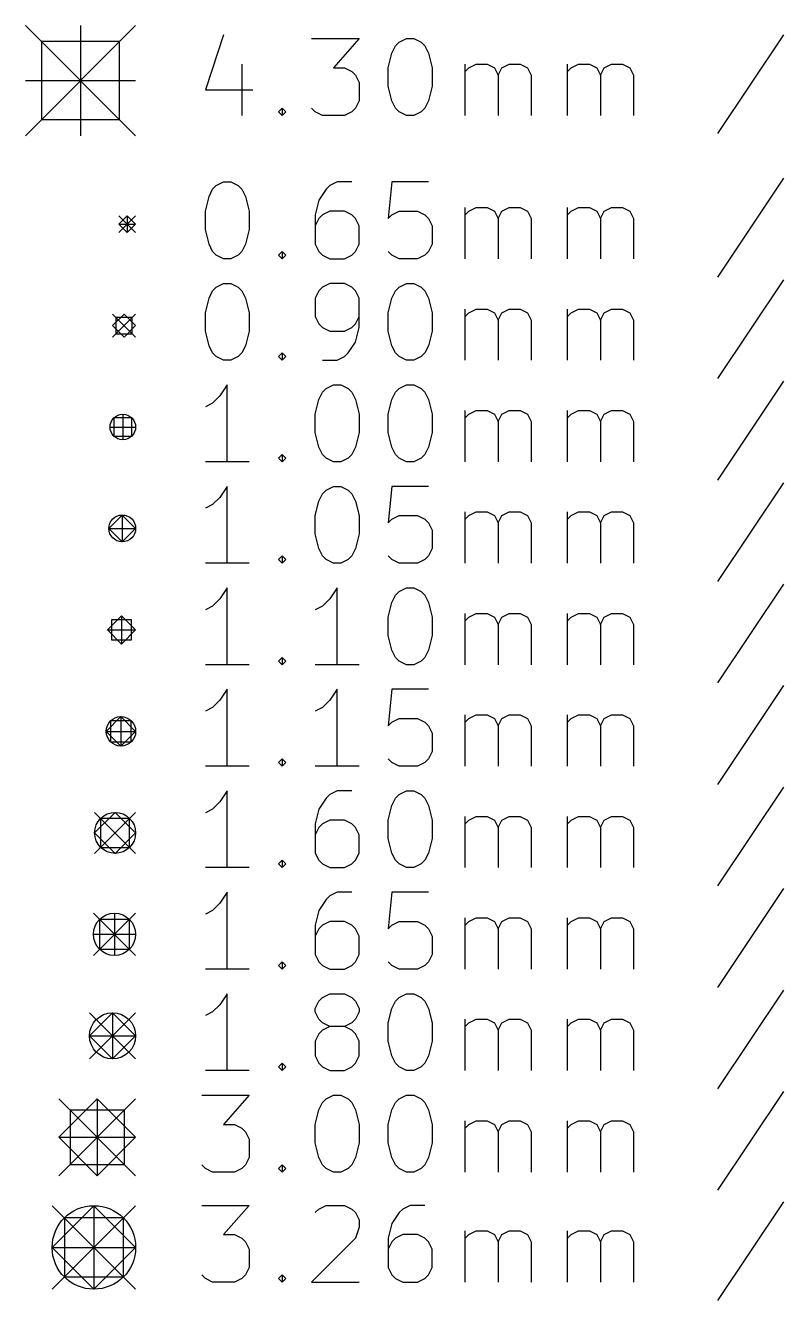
# Model space of a CAD drawing. Extents: x 56 to 177, y -369 to -58.
# Drawn here: x 55.62 to 85.22, y -368.68 to -318.92 of the extents above; entities that cross this region are included whole.
import ezdxf

# ---------------------------------------------------------------- set-up
doc = ezdxf.new("R2010")
doc.units = 0
doc.header["$MEASUREMENT"] = 0
doc.layers.add('BLACK', color=7, linetype='CONTINUOUS')

msp = doc.modelspace()

# ---------------------------------------------------------------- linework, layer by layer
at = {"layer": 'BLACK', "linetype": 'CONTINUOUS'}
for p, q in [((55.625, -318.915), (59.925, -323.215)), ((59.925, -318.915), (55.625, -323.215)), ((57.775, -318.915), (57.775, -323.215)), ((63.3607, -319.279), (62.6464, -321.422)), ((66.7893, -319.422), (68.6464, -319.422)), ((68.6464, -319.422), (67.6464, -320.565)), ((70.2179, -319.565), (70.5036, -319.422)), ((70.5036, -319.422), (70.7893, -319.422)), ((70.7893, -319.422), (71.075, -319.565)), ((85.2179, -319.279), (82.6464, -323.136)), ((59.2953, -319.545), (56.2547, -319.545)), ((56.2547, -319.545), (56.2547, -322.585)), ((59.2953, -322.585), (59.2953, -319.545)), ((69.9321, -319.994), (70.075, -319.708)), ((70.075, -319.708), (70.2179, -319.565)), ((71.075, -319.565), (71.2179, -319.708)), ((71.2179, -319.708), (71.3607, -319.994)), ((64.075, -320.422), (64.075, -322.422)), ((69.7893, -320.565), (69.9321, -319.994)), ((71.3607, -319.994), (71.5036, -320.565)), ((72.7893, -322.422), (72.7893, -320.422)), ((72.9321, -320.565), (73.2179, -320.422)), ((73.2179, -320.422), (73.6464, -320.422)), ((73.6464, -320.422), (73.9321, -320.565)), ((74.2179, -320.565), (74.5036, -320.422)), ((74.5036, -320.422), (74.9321, -320.422)), ((74.9321, -320.422), (75.2179, -320.565)), ((76.7893, -322.422), (76.7893, -320.422)), ((76.9321, -320.565), (77.2179, -320.422)), ((77.2179, -320.422), (77.6464, -320.422)), ((77.6464, -320.422), (77.9321, -320.565)), ((78.2179, -320.565), (78.5036, -320.422)), ((78.5036, -320.422), (78.9321, -320.422)), ((78.9321, -320.422), (79.2179, -320.565)), ((67.6464, -320.565), (68.075, -320.565)), ((68.075, -320.565), (68.3607, -320.708)), ((68.3607, -320.708), (68.5036, -320.851)), ((68.5036, -320.851), (68.6464, -321.136)), ((69.7893, -321.279), (69.7893, -320.565)), ((71.5036, -320.565), (71.5036, -321.279)), ((72.7893, -320.708), (72.9321, -320.565)), ((73.9321, -320.565), (74.075, -320.851)), ((74.075, -320.851), (74.2179, -320.565)), ((74.075, -320.851), (74.075, -322.422)), ((75.2179, -320.565), (75.3607, -320.851)), ((75.3607, -320.851), (75.3607, -322.422)), ((76.7893, -320.708), (76.9321, -320.565)), ((77.9321, -320.565), (78.075, -320.851)), ((78.075, -320.851), (78.2179, -320.565)), ((78.075, -320.851), (78.075, -322.422)), ((79.2179, -320.565), (79.3607, -320.851)), ((79.3607, -320.851), (79.3607, -322.422)), ((55.625, -321.065), (59.925, -321.065)), ((62.6464, -321.422), (64.5036, -321.422)), ((68.6464, -321.136), (68.6464, -321.851)), ((69.9321, -321.851), (69.7893, -321.279)), ((71.5036, -321.279), (71.3607, -321.851)), ((68.6464, -321.851), (68.5036, -322.136)), ((70.075, -322.136), (69.9321, -321.851)), ((71.3607, -321.851), (71.2179, -322.136)), ((65.5036, -322.279), (65.6464, -322.136)), ((65.6464, -322.422), (65.5036, -322.279)), ((65.6464, -322.136), (65.7893, -322.279)), ((65.6464, -322.136), (65.6464, -322.422)), ((65.7893, -322.279), (65.6464, -322.422)), ((66.9321, -322.279), (66.7893, -322.136)), ((67.2179, -322.422), (66.9321, -322.279)), ((68.075, -322.422), (67.2179, -322.422)), ((68.3607, -322.279), (68.075, -322.422)), ((68.5036, -322.136), (68.3607, -322.279)), ((70.2179, -322.279), (70.075, -322.136)), ((70.5036, -322.422), (70.2179, -322.279)), ((70.7893, -322.422), (70.5036, -322.422)), ((71.075, -322.279), (70.7893, -322.422)), ((71.2179, -322.136), (71.075, -322.279)), ((56.2547, -322.585), (59.2953, -322.585)), ((85.2179, -324.879), (82.6464, -328.736)), ((62.7893, -325.594), (62.9321, -325.308)), ((62.9321, -325.308), (63.075, -325.165)), ((63.075, -325.165), (63.3607, -325.022)), ((63.3607, -325.022), (63.6464, -325.022)), ((63.6464, -325.022), (63.9321, -325.165)), ((63.9321, -325.165), (64.075, -325.308)), ((64.075, -325.308), (64.2179, -325.594)), ((67.3607, -325.308), (67.075, -325.736)), ((67.5036, -325.165), (67.3607, -325.308)), ((67.7893, -325.022), (67.5036, -325.165)), ((68.3607, -325.022), (67.7893, -325.022)), ((69.9321, -325.022), (69.7893, -326.451)), ((71.3607, -325.022), (69.9321, -325.022)), ((62.6464, -326.165), (62.7893, -325.594)), ((64.2179, -325.594), (64.3607, -326.165)), ((67.075, -325.736), (66.9321, -326.308)), ((59.275, -326.34), (59.925, -326.99)), ((59.925, -326.34), (59.275, -326.99)), ((59.6, -326.34), (59.275, -326.665)), ((59.6, -326.34), (59.6, -326.99)), ((59.925, -326.665), (59.6, -326.34)), ((62.6464, -326.879), (62.6464, -326.165)), ((64.3607, -326.165), (64.3607, -326.879)), ((66.9321, -326.308), (66.9321, -327.451)), ((67.2179, -326.308), (67.075, -326.451)), ((67.5036, -326.165), (67.2179, -326.308)), ((68.075, -326.165), (67.5036, -326.165)), ((68.3607, -326.308), (68.075, -326.165)), ((68.5036, -326.451), (68.3607, -326.308)), ((69.7893, -326.451), (69.9321, -326.308)), ((69.9321, -326.308), (70.2179, -326.165)), ((70.2179, -326.165), (70.9321, -326.165)), ((70.9321, -326.165), (71.2179, -326.308)), ((71.2179, -326.308), (71.3607, -326.451)), ((72.7893, -328.022), (72.7893, -326.022)), ((72.7893, -326.308), (72.9321, -326.165)), ((72.9321, -326.165), (73.2179, -326.022)), ((73.2179, -326.022), (73.6464, -326.022)), ((73.6464, -326.022), (73.9321, -326.165)), ((73.9321, -326.165), (74.075, -326.451)), ((74.075, -326.451), (74.2179, -326.165)), ((74.2179, -326.165), (74.5036, -326.022)), ((74.5036, -326.022), (74.9321, -326.022)), ((74.9321, -326.022), (75.2179, -326.165)), ((75.2179, -326.165), (75.3607, -326.451)), ((76.7893, -328.022), (76.7893, -326.022)), ((76.7893, -326.308), (76.9321, -326.165)), ((76.9321, -326.165), (77.2179, -326.022)), ((77.2179, -326.022), (77.6464, -326.022)), ((77.6464, -326.022), (77.9321, -326.165)), ((77.9321, -326.165), (78.075, -326.451)), ((78.075, -326.451), (78.2179, -326.165)), ((78.2179, -326.165), (78.5036, -326.022)), ((78.5036, -326.022), (78.9321, -326.022)), ((78.9321, -326.022), (79.2179, -326.165)), ((79.2179, -326.165), (79.3607, -326.451)), ((59.275, -326.665), (59.925, -326.665)), ((59.275, -326.665), (59.6, -326.99)), ((59.6, -326.99), (59.925, -326.665)), ((62.7893, -327.451), (62.6464, -326.879)), ((64.3607, -326.879), (64.2179, -327.451)), ((67.075, -326.451), (66.9321, -326.736)), ((68.6464, -326.736), (68.5036, -326.451)), ((68.6464, -327.451), (68.6464, -326.736)), ((71.3607, -326.451), (71.5036, -326.736)), ((71.5036, -326.736), (71.5036, -327.451)), ((74.075, -326.451), (74.075, -328.022)), ((75.3607, -326.451), (75.3607, -328.022)), ((78.075, -326.451), (78.075, -328.022)), ((79.3607, -326.451), (79.3607, -328.022)), ((62.9321, -327.736), (62.7893, -327.451)), ((63.075, -327.879), (62.9321, -327.736)), ((63.3607, -328.022), (63.075, -327.879)), ((63.9321, -327.879), (63.6464, -328.022)), ((64.075, -327.736), (63.9321, -327.879)), ((64.2179, -327.451), (64.075, -327.736)), ((65.5036, -327.879), (65.6464, -327.736)), ((65.6464, -328.022), (65.5036, -327.879)), ((65.6464, -327.736), (65.7893, -327.879)), ((65.6464, -327.736), (65.6464, -328.022)), ((65.7893, -327.879), (65.6464, -328.022)), ((66.9321, -327.451), (67.075, -327.736)), ((67.075, -327.736), (67.2179, -327.879)), ((67.2179, -327.879), (67.5036, -328.022)), ((68.075, -328.022), (68.3607, -327.879)), ((68.3607, -327.879), (68.5036, -327.736)), ((68.5036, -327.736), (68.6464, -327.451)), ((69.9321, -327.879), (69.7893, -327.736)), ((70.2179, -328.022), (69.9321, -327.879)), ((71.2179, -327.879), (70.9321, -328.022)), ((71.3607, -327.736), (71.2179, -327.879)), ((71.5036, -327.451), (71.3607, -327.736)), ((63.6464, -328.022), (63.3607, -328.022)), ((67.5036, -328.022), (68.075, -328.022)), ((70.9321, -328.022), (70.2179, -328.022)), ((85.2179, -328.839), (82.6464, -332.696)), ((62.7893, -329.554), (62.9321, -329.268)), ((62.9321, -329.268), (63.075, -329.125)), ((63.075, -329.125), (63.3607, -328.982)), ((63.3607, -328.982), (63.6464, -328.982)), ((63.6464, -328.982), (63.9321, -329.125)), ((63.9321, -329.125), (64.075, -329.268)), ((64.075, -329.268), (64.2179, -329.554)), ((67.075, -329.268), (66.9321, -329.554)), ((67.2179, -329.125), (67.075, -329.268)), ((67.5036, -328.982), (67.2179, -329.125)), ((68.075, -328.982), (67.5036, -328.982)), ((68.3607, -329.125), (68.075, -328.982)), ((68.5036, -329.268), (68.3607, -329.125)), ((68.6464, -329.554), (68.5036, -329.268)), ((69.9321, -329.554), (70.075, -329.268)), ((70.075, -329.268), (70.2179, -329.125)), ((70.2179, -329.125), (70.5036, -328.982)), ((70.5036, -328.982), (70.7893, -328.982)), ((70.7893, -328.982), (71.075, -329.125)), ((71.075, -329.125), (71.2179, -329.268)), ((71.2179, -329.268), (71.3607, -329.554)), ((62.6464, -330.125), (62.7893, -329.554)), ((64.2179, -329.554), (64.3607, -330.125)), ((66.9321, -329.554), (66.9321, -330.268)), ((68.6464, -330.696), (68.6464, -329.554)), ((69.7893, -330.125), (69.9321, -329.554)), ((71.3607, -329.554), (71.5036, -330.125)), ((59.025, -330.175), (59.925, -331.075)), ((59.925, -330.175), (59.025, -331.075)), ((59.475, -330.175), (59.025, -330.625)), ((59.7932, -330.307), (59.1568, -330.307)), ((59.1568, -330.307), (59.1568, -330.943)), ((59.925, -330.625), (59.475, -330.175)), ((59.7932, -330.943), (59.7932, -330.307)), ((62.6464, -330.839), (62.6464, -330.125)), ((64.3607, -330.125), (64.3607, -330.839)), ((66.9321, -330.268), (67.075, -330.554)), ((68.5036, -330.554), (68.6464, -330.268)), ((69.7893, -330.839), (69.7893, -330.125)), ((71.5036, -330.125), (71.5036, -330.839)), ((72.7893, -331.982), (72.7893, -329.982)), ((72.7893, -330.268), (72.9321, -330.125)), ((72.9321, -330.125), (73.2179, -329.982)), ((73.2179, -329.982), (73.6464, -329.982)), ((73.6464, -329.982), (73.9321, -330.125)), ((73.9321, -330.125), (74.075, -330.411)), ((74.075, -330.411), (74.2179, -330.125)), ((74.075, -330.411), (74.075, -331.982)), ((74.2179, -330.125), (74.5036, -329.982)), ((74.5036, -329.982), (74.9321, -329.982)), ((74.9321, -329.982), (75.2179, -330.125)), ((75.2179, -330.125), (75.3607, -330.411)), ((75.3607, -330.411), (75.3607, -331.982)), ((76.7893, -331.982), (76.7893, -329.982)), ((76.7893, -330.268), (76.9321, -330.125)), ((76.9321, -330.125), (77.2179, -329.982)), ((77.2179, -329.982), (77.6464, -329.982)), ((77.6464, -329.982), (77.9321, -330.125)), ((77.9321, -330.125), (78.075, -330.411)), ((78.075, -330.411), (78.2179, -330.125)), ((78.075, -330.411), (78.075, -331.982)), ((78.2179, -330.125), (78.5036, -329.982)), ((78.5036, -329.982), (78.9321, -329.982)), ((78.9321, -329.982), (79.2179, -330.125)), ((79.2179, -330.125), (79.3607, -330.411)), ((79.3607, -330.411), (79.3607, -331.982)), ((59.025, -330.625), (59.475, -331.075)), ((59.475, -331.075), (59.925, -330.625)), ((62.7893, -331.411), (62.6464, -330.839)), ((64.3607, -330.839), (64.2179, -331.411)), ((67.075, -330.554), (67.2179, -330.696)), ((67.2179, -330.696), (67.5036, -330.839)), ((67.5036, -330.839), (68.075, -330.839)), ((68.075, -330.839), (68.3607, -330.696)), ((68.3607, -330.696), (68.5036, -330.554)), ((68.5036, -331.268), (68.6464, -330.696)), ((69.9321, -331.411), (69.7893, -330.839)), ((71.5036, -330.839), (71.3607, -331.411)), ((59.1568, -330.943), (59.7932, -330.943)), ((68.2179, -331.696), (68.5036, -331.268)), ((62.9321, -331.696), (62.7893, -331.411)), ((63.075, -331.839), (62.9321, -331.696)), ((63.3607, -331.982), (63.075, -331.839)), ((63.9321, -331.839), (63.6464, -331.982)), ((64.075, -331.696), (63.9321, -331.839)), ((64.2179, -331.411), (64.075, -331.696)), ((65.5036, -331.839), (65.6464, -331.696)), ((65.6464, -331.982), (65.5036, -331.839)), ((65.6464, -331.696), (65.7893, -331.839)), ((65.6464, -331.696), (65.6464, -331.982)), ((65.7893, -331.839), (65.6464, -331.982)), ((67.7893, -331.982), (68.075, -331.839)), ((68.075, -331.839), (68.2179, -331.696)), ((70.075, -331.696), (69.9321, -331.411)), ((70.2179, -331.839), (70.075, -331.696)), ((70.5036, -331.982), (70.2179, -331.839)), ((71.075, -331.839), (70.7893, -331.982)), ((71.2179, -331.696), (71.075, -331.839)), ((71.3607, -331.411), (71.2179, -331.696)), ((63.6464, -331.982), (63.3607, -331.982)), ((67.2179, -331.982), (67.7893, -331.982)), ((70.7893, -331.982), (70.5036, -331.982)), ((85.2179, -332.799), (82.6464, -336.656)), ((63.2179, -333.371), (62.9321, -333.656)), ((63.5036, -332.942), (63.2179, -333.371)), ((63.5036, -335.942), (63.5036, -332.942)), ((67.075, -333.514), (67.2179, -333.228)), ((67.2179, -333.228), (67.3607, -333.085)), ((67.3607, -333.085), (67.6464, -332.942)), ((67.6464, -332.942), (67.9321, -332.942)), ((67.9321, -332.942), (68.2179, -333.085)), ((68.2179, -333.085), (68.3607, -333.228)), ((68.3607, -333.228), (68.5036, -333.514)), ((69.9321, -333.514), (70.075, -333.228)), ((70.075, -333.228), (70.2179, -333.085)), ((70.2179, -333.085), (70.5036, -332.942)), ((70.5036, -332.942), (70.7893, -332.942)), ((70.7893, -332.942), (71.075, -333.085)), ((71.075, -333.085), (71.2179, -333.228)), ((71.2179, -333.228), (71.3607, -333.514)), ((62.9321, -333.656), (62.6464, -333.799)), ((66.9321, -334.085), (67.075, -333.514)), ((68.5036, -333.514), (68.6464, -334.085)), ((69.7893, -334.085), (69.9321, -333.514)), ((71.3607, -333.514), (71.5036, -334.085)), ((59.7786, -334.231), (59.0714, -334.231)), ((59.0714, -334.231), (59.0714, -334.939)), ((59.425, -334.085), (59.425, -335.085)), ((59.7786, -334.939), (59.7786, -334.231)), ((66.9321, -334.799), (66.9321, -334.085)), ((68.6464, -334.085), (68.6464, -334.799)), ((69.7893, -334.799), (69.7893, -334.085)), ((71.5036, -334.085), (71.5036, -334.799)), ((72.7893, -335.942), (72.7893, -333.942)), ((72.7893, -334.228), (72.9321, -334.085)), ((72.9321, -334.085), (73.2179, -333.942)), ((73.2179, -333.942), (73.6464, -333.942)), ((73.6464, -333.942), (73.9321, -334.085)), ((73.9321, -334.085), (74.075, -334.371)), ((74.075, -334.371), (74.2179, -334.085)), ((74.075, -334.371), (74.075, -335.942)), ((74.2179, -334.085), (74.5036, -333.942)), ((74.5036, -333.942), (74.9321, -333.942)), ((74.9321, -333.942), (75.2179, -334.085)), ((75.2179, -334.085), (75.3607, -334.371)), ((75.3607, -334.371), (75.3607, -335.942)), ((76.7893, -335.942), (76.7893, -333.942)), ((76.7893, -334.228), (76.9321, -334.085)), ((76.9321, -334.085), (77.2179, -333.942)), ((77.2179, -333.942), (77.6464, -333.942)), ((77.6464, -333.942), (77.9321, -334.085)), ((77.9321, -334.085), (78.075, -334.371)), ((78.075, -334.371), (78.2179, -334.085)), ((78.075, -334.371), (78.075, -335.942)), ((78.2179, -334.085), (78.5036, -333.942)), ((78.5036, -333.942), (78.9321, -333.942)), ((78.9321, -333.942), (79.2179, -334.085)), ((79.2179, -334.085), (79.3607, -334.371)), ((79.3607, -334.371), (79.3607, -335.942)), ((58.925, -334.585), (59.925, -334.585)), ((67.075, -335.371), (66.9321, -334.799)), ((68.6464, -334.799), (68.5036, -335.371)), ((69.9321, -335.371), (69.7893, -334.799)), ((71.5036, -334.799), (71.3607, -335.371)), ((59.0714, -334.939), (59.7786, -334.939)), ((67.2179, -335.656), (67.075, -335.371)), ((68.5036, -335.371), (68.3607, -335.656)), ((70.075, -335.656), (69.9321, -335.371)), ((71.3607, -335.371), (71.2179, -335.656)), ((65.5036, -335.799), (65.6464, -335.656)), ((65.6464, -335.942), (65.5036, -335.799)), ((65.6464, -335.656), (65.7893, -335.799)), ((65.6464, -335.656), (65.6464, -335.942)), ((65.7893, -335.799), (65.6464, -335.942)), ((67.3607, -335.799), (67.2179, -335.656)), ((67.6464, -335.942), (67.3607, -335.799)), ((68.2179, -335.799), (67.9321, -335.942)), ((68.3607, -335.656), (68.2179, -335.799)), ((70.2179, -335.799), (70.075, -335.656)), ((70.5036, -335.942), (70.2179, -335.799)), ((71.075, -335.799), (70.7893, -335.942)), ((71.2179, -335.656), (71.075, -335.799)), ((64.3607, -335.942), (62.6464, -335.942)), ((67.9321, -335.942), (67.6464, -335.942)), ((70.7893, -335.942), (70.5036, -335.942)), ((85.2179, -336.759), (82.6464, -340.616)), ((63.2179, -337.331), (62.9321, -337.616)), ((63.5036, -336.902), (63.2179, -337.331)), ((63.5036, -339.902), (63.5036, -336.902)), ((67.075, -337.474), (67.2179, -337.188)), ((67.2179, -337.188), (67.3607, -337.045)), ((67.3607, -337.045), (67.6464, -336.902)), ((67.6464, -336.902), (67.9321, -336.902)), ((67.9321, -336.902), (68.2179, -337.045)), ((68.2179, -337.045), (68.3607, -337.188)), ((68.3607, -337.188), (68.5036, -337.474)), ((69.9321, -336.902), (69.7893, -338.331)), ((71.3607, -336.902), (69.9321, -336.902)), ((62.9321, -337.616), (62.6464, -337.759)), ((66.9321, -338.045), (67.075, -337.474)), ((68.5036, -337.474), (68.6464, -338.045)), ((59.4, -338.02), (58.875, -338.545)), ((59.4, -338.02), (59.4, -339.07)), ((59.925, -338.545), (59.4, -338.02)), ((66.9321, -338.759), (66.9321, -338.045)), ((68.6464, -338.045), (68.6464, -338.759)), ((69.7893, -338.331), (69.9321, -338.188)), ((69.9321, -338.188), (70.2179, -338.045)), ((70.2179, -338.045), (70.9321, -338.045)), ((70.9321, -338.045), (71.2179, -338.188)), ((71.2179, -338.188), (71.3607, -338.331)), ((71.3607, -338.331), (71.5036, -338.616)), ((72.7893, -339.902), (72.7893, -337.902)), ((72.7893, -338.188), (72.9321, -338.045)), ((72.9321, -338.045), (73.2179, -337.902)), ((73.2179, -337.902), (73.6464, -337.902)), ((73.6464, -337.902), (73.9321, -338.045)), ((73.9321, -338.045), (74.075, -338.331)), ((74.075, -338.331), (74.2179, -338.045)), ((74.075, -338.331), (74.075, -339.902)), ((74.2179, -338.045), (74.5036, -337.902)), ((74.5036, -337.902), (74.9321, -337.902)), ((74.9321, -337.902), (75.2179, -338.045)), ((75.2179, -338.045), (75.3607, -338.331)), ((75.3607, -338.331), (75.3607, -339.902)), ((76.7893, -339.902), (76.7893, -337.902)), ((76.7893, -338.188), (76.9321, -338.045)), ((76.9321, -338.045), (77.2179, -337.902)), ((77.2179, -337.902), (77.6464, -337.902)), ((77.6464, -337.902), (77.9321, -338.045)), ((77.9321, -338.045), (78.075, -338.331)), ((78.075, -338.331), (78.2179, -338.045)), ((78.075, -338.331), (78.075, -339.902)), ((78.2179, -338.045), (78.5036, -337.902)), ((78.5036, -337.902), (78.9321, -337.902)), ((78.9321, -337.902), (79.2179, -338.045)), ((79.2179, -338.045), (79.3607, -338.331)), ((79.3607, -338.331), (79.3607, -339.902)), ((58.875, -338.545), (59.925, -338.545)), ((58.875, -338.545), (59.4, -339.07)), ((59.4, -339.07), (59.925, -338.545)), ((67.075, -339.331), (66.9321, -338.759)), ((68.6464, -338.759), (68.5036, -339.331)), ((71.5036, -338.616), (71.5036, -339.331)), ((67.2179, -339.616), (67.075, -339.331)), ((68.5036, -339.331), (68.3607, -339.616)), ((71.5036, -339.331), (71.3607, -339.616)), ((65.5036, -339.759), (65.6464, -339.616)), ((65.6464, -339.902), (65.5036, -339.759)), ((65.6464, -339.616), (65.7893, -339.759)), ((65.6464, -339.616), (65.6464, -339.902)), ((65.7893, -339.759), (65.6464, -339.902)), ((67.3607, -339.759), (67.2179, -339.616)), ((67.6464, -339.902), (67.3607, -339.759)), ((68.2179, -339.759), (67.9321, -339.902)), ((68.3607, -339.616), (68.2179, -339.759)), ((69.9321, -339.759), (69.7893, -339.616)), ((70.2179, -339.902), (69.9321, -339.759)), ((71.2179, -339.759), (70.9321, -339.902)), ((71.3607, -339.616), (71.2179, -339.759)), ((64.3607, -339.902), (62.6464, -339.902)), ((67.9321, -339.902), (67.6464, -339.902)), ((70.9321, -339.902), (70.2179, -339.902)), ((63.5036, -340.862), (63.2179, -341.291)), ((63.5036, -343.862), (63.5036, -340.862)), ((67.7893, -340.862), (67.5036, -341.291)), ((67.7893, -343.862), (67.7893, -340.862)), ((70.2179, -341.005), (70.5036, -340.862)), ((70.5036, -340.862), (70.7893, -340.862)), ((70.7893, -340.862), (71.075, -341.005)), ((85.2179, -340.719), (82.6464, -344.576)), ((63.2179, -341.291), (62.9321, -341.576)), ((67.5036, -341.291), (67.2179, -341.576)), ((69.9321, -341.434), (70.075, -341.148)), ((70.075, -341.148), (70.2179, -341.005)), ((71.075, -341.005), (71.2179, -341.148)), ((71.2179, -341.148), (71.3607, -341.434)), ((62.9321, -341.576), (62.6464, -341.719)), ((67.2179, -341.576), (66.9321, -341.719)), ((69.7893, -342.005), (69.9321, -341.434)), ((71.3607, -341.434), (71.5036, -342.005)), ((59.375, -341.955), (58.825, -342.505)), ((59.7639, -342.116), (58.9861, -342.116)), ((58.9861, -342.116), (58.9861, -342.894)), ((59.375, -341.955), (59.375, -343.055)), ((59.925, -342.505), (59.375, -341.955)), ((59.7639, -342.894), (59.7639, -342.116)), ((69.7893, -342.719), (69.7893, -342.005)), ((71.5036, -342.005), (71.5036, -342.719)), ((72.7893, -343.862), (72.7893, -341.862)), ((72.7893, -342.148), (72.9321, -342.005)), ((72.9321, -342.005), (73.2179, -341.862)), ((73.2179, -341.862), (73.6464, -341.862)), ((73.6464, -341.862), (73.9321, -342.005)), ((73.9321, -342.005), (74.075, -342.291)), ((74.075, -342.291), (74.2179, -342.005)), ((74.075, -342.291), (74.075, -343.862)), ((74.2179, -342.005), (74.5036, -341.862)), ((74.5036, -341.862), (74.9321, -341.862)), ((74.9321, -341.862), (75.2179, -342.005)), ((75.2179, -342.005), (75.3607, -342.291)), ((75.3607, -342.291), (75.3607, -343.862)), ((76.7893, -343.862), (76.7893, -341.862)), ((76.7893, -342.148), (76.9321, -342.005)), ((76.9321, -342.005), (77.2179, -341.862)), ((77.2179, -341.862), (77.6464, -341.862)), ((77.6464, -341.862), (77.9321, -342.005)), ((77.9321, -342.005), (78.075, -342.291)), ((78.075, -342.291), (78.2179, -342.005)), ((78.075, -342.291), (78.075, -343.862)), ((78.2179, -342.005), (78.5036, -341.862)), ((78.5036, -341.862), (78.9321, -341.862)), ((78.9321, -341.862), (79.2179, -342.005)), ((79.2179, -342.005), (79.3607, -342.291)), ((79.3607, -342.291), (79.3607, -343.862)), ((58.825, -342.505), (59.925, -342.505)), ((58.825, -342.505), (59.375, -343.055)), ((59.375, -343.055), (59.925, -342.505)), ((69.9321, -343.291), (69.7893, -342.719)), ((71.5036, -342.719), (71.3607, -343.291)), ((58.9861, -342.894), (59.7639, -342.894)), ((70.075, -343.576), (69.9321, -343.291)), ((71.3607, -343.291), (71.2179, -343.576)), ((65.5036, -343.719), (65.6464, -343.576)), ((65.6464, -343.862), (65.5036, -343.719)), ((65.6464, -343.576), (65.7893, -343.719)), ((65.6464, -343.576), (65.6464, -343.862)), ((65.7893, -343.719), (65.6464, -343.862)), ((70.2179, -343.719), (70.075, -343.576)), ((70.5036, -343.862), (70.2179, -343.719)), ((71.075, -343.719), (70.7893, -343.862)), ((71.2179, -343.576), (71.075, -343.719)), ((64.3607, -343.862), (62.6464, -343.862)), ((68.6464, -343.862), (66.9321, -343.862)), ((70.7893, -343.862), (70.5036, -343.862)), ((63.5036, -344.822), (63.2179, -345.251)), ((63.5036, -347.822), (63.5036, -344.822)), ((67.7893, -344.822), (67.5036, -345.251)), ((67.7893, -347.822), (67.7893, -344.822)), ((69.9321, -344.822), (69.7893, -346.251)), ((71.3607, -344.822), (69.9321, -344.822)), ((85.2179, -344.679), (82.6464, -348.536)), ((63.2179, -345.251), (62.9321, -345.536)), ((67.5036, -345.251), (67.2179, -345.536)), ((62.9321, -345.536), (62.6464, -345.679)), ((67.2179, -345.536), (66.9321, -345.679)), ((72.7893, -347.822), (72.7893, -345.822)), ((72.9321, -345.965), (73.2179, -345.822)), ((73.2179, -345.822), (73.6464, -345.822)), ((73.6464, -345.822), (73.9321, -345.965)), ((74.2179, -345.965), (74.5036, -345.822)), ((74.5036, -345.822), (74.9321, -345.822)), ((74.9321, -345.822), (75.2179, -345.965)), ((76.7893, -347.822), (76.7893, -345.822)), ((76.9321, -345.965), (77.2179, -345.822)), ((77.2179, -345.822), (77.6464, -345.822)), ((77.6464, -345.822), (77.9321, -345.965)), ((78.2179, -345.965), (78.5036, -345.822)), ((78.5036, -345.822), (78.9321, -345.822)), ((78.9321, -345.822), (79.2179, -345.965)), ((59.35, -345.89), (58.775, -346.465)), ((59.7566, -346.058), (58.9434, -346.058)), ((58.9434, -346.058), (58.9434, -346.872)), ((59.35, -345.89), (59.35, -347.04)), ((59.925, -346.465), (59.35, -345.89)), ((59.7566, -346.872), (59.7566, -346.058)), ((69.7893, -346.251), (69.9321, -346.108)), ((69.9321, -346.108), (70.2179, -345.965)), ((70.2179, -345.965), (70.9321, -345.965)), ((70.9321, -345.965), (71.2179, -346.108)), ((71.2179, -346.108), (71.3607, -346.251)), ((71.3607, -346.251), (71.5036, -346.536)), ((72.7893, -346.108), (72.9321, -345.965)), ((73.9321, -345.965), (74.075, -346.251)), ((74.075, -346.251), (74.2179, -345.965)), ((74.075, -346.251), (74.075, -347.822)), ((75.2179, -345.965), (75.3607, -346.251)), ((75.3607, -346.251), (75.3607, -347.822)), ((76.7893, -346.108), (76.9321, -345.965)), ((77.9321, -345.965), (78.075, -346.251)), ((78.075, -346.251), (78.2179, -345.965)), ((78.075, -346.251), (78.075, -347.822)), ((79.2179, -345.965), (79.3607, -346.251)), ((79.3607, -346.251), (79.3607, -347.822)), ((58.775, -346.465), (59.925, -346.465)), ((58.775, -346.465), (59.35, -347.04)), ((59.35, -347.04), (59.925, -346.465)), ((71.5036, -346.536), (71.5036, -347.251)), ((58.9434, -346.872), (59.7566, -346.872)), ((71.5036, -347.251), (71.3607, -347.536)), ((64.3607, -347.822), (62.6464, -347.822)), ((65.5036, -347.679), (65.6464, -347.536)), ((65.6464, -347.822), (65.5036, -347.679)), ((65.6464, -347.536), (65.7893, -347.679)), ((65.6464, -347.536), (65.6464, -347.822)), ((65.7893, -347.679), (65.6464, -347.822)), ((68.6464, -347.822), (66.9321, -347.822)), ((69.9321, -347.679), (69.7893, -347.536)), ((70.2179, -347.822), (69.9321, -347.679)), ((70.9321, -347.822), (70.2179, -347.822)), ((71.2179, -347.679), (70.9321, -347.822)), ((71.3607, -347.536), (71.2179, -347.679)), ((63.5036, -348.782), (63.2179, -349.211)), ((63.5036, -351.782), (63.5036, -348.782)), ((67.7893, -348.782), (67.5036, -348.925)), ((68.3607, -348.782), (67.7893, -348.782)), ((70.2179, -348.925), (70.5036, -348.782)), ((70.5036, -348.782), (70.7893, -348.782)), ((70.7893, -348.782), (71.075, -348.925)), ((85.2179, -348.639), (82.6464, -352.496)), ((63.2179, -349.211), (62.9321, -349.496)), ((67.3607, -349.068), (67.075, -349.496)), ((67.5036, -348.925), (67.3607, -349.068)), ((69.9321, -349.354), (70.075, -349.068)), ((70.075, -349.068), (70.2179, -348.925)), ((71.075, -348.925), (71.2179, -349.068)), ((71.2179, -349.068), (71.3607, -349.354)), ((58.325, -349.625), (59.925, -351.225)), ((59.925, -349.625), (58.325, -351.225)), ((59.125, -349.625), (58.325, -350.425)), ((59.925, -350.425), (59.125, -349.625)), ((62.9321, -349.496), (62.6464, -349.639)), ((67.075, -349.496), (66.9321, -350.068)), ((69.7893, -349.925), (69.9321, -349.354)), ((71.3607, -349.354), (71.5036, -349.925)), ((72.7893, -351.782), (72.7893, -349.782)), ((72.9321, -349.925), (73.2179, -349.782)), ((73.2179, -349.782), (73.6464, -349.782)), ((73.6464, -349.782), (73.9321, -349.925)), ((74.2179, -349.925), (74.5036, -349.782)), ((74.5036, -349.782), (74.9321, -349.782)), ((74.9321, -349.782), (75.2179, -349.925)), ((76.7893, -351.782), (76.7893, -349.782)), ((76.9321, -349.925), (77.2179, -349.782)), ((77.2179, -349.782), (77.6464, -349.782)), ((77.6464, -349.782), (77.9321, -349.925)), ((78.2179, -349.925), (78.5036, -349.782)), ((78.5036, -349.782), (78.9321, -349.782)), ((78.9321, -349.782), (79.2179, -349.925)), ((59.6907, -349.859), (58.5593, -349.859)), ((58.5593, -349.859), (58.5593, -350.991)), ((59.6907, -350.991), (59.6907, -349.859)), ((66.9321, -350.068), (66.9321, -351.211)), ((67.075, -350.211), (66.9321, -350.496)), ((67.2179, -350.068), (67.075, -350.211)), ((67.5036, -349.925), (67.2179, -350.068)), ((68.075, -349.925), (67.5036, -349.925)), ((68.3607, -350.068), (68.075, -349.925)), ((68.5036, -350.211), (68.3607, -350.068)), ((68.6464, -350.496), (68.5036, -350.211)), ((69.7893, -350.639), (69.7893, -349.925)), ((71.5036, -349.925), (71.5036, -350.639)), ((72.7893, -350.068), (72.9321, -349.925)), ((73.9321, -349.925), (74.075, -350.211)), ((74.075, -350.211), (74.2179, -349.925)), ((74.075, -350.211), (74.075, -351.782)), ((75.2179, -349.925), (75.3607, -350.211)), ((75.3607, -350.211), (75.3607, -351.782)), ((76.7893, -350.068), (76.9321, -349.925)), ((77.9321, -349.925), (78.075, -350.211)), ((78.075, -350.211), (78.2179, -349.925)), ((78.075, -350.211), (78.075, -351.782)), ((79.2179, -349.925), (79.3607, -350.211)), ((79.3607, -350.211), (79.3607, -351.782)), ((58.325, -350.425), (59.125, -351.225)), ((59.125, -351.225), (59.925, -350.425)), ((68.6464, -351.211), (68.6464, -350.496)), ((69.9321, -351.211), (69.7893, -350.639)), ((71.5036, -350.639), (71.3607, -351.211)), ((58.5593, -350.991), (59.6907, -350.991)), ((66.9321, -351.211), (67.075, -351.496)), ((68.5036, -351.496), (68.6464, -351.211)), ((70.075, -351.496), (69.9321, -351.211)), ((71.3607, -351.211), (71.2179, -351.496)), ((64.3607, -351.782), (62.6464, -351.782)), ((65.5036, -351.639), (65.6464, -351.496)), ((65.6464, -351.782), (65.5036, -351.639)), ((65.6464, -351.496), (65.7893, -351.639)), ((65.6464, -351.496), (65.6464, -351.782)), ((65.7893, -351.639), (65.6464, -351.782)), ((67.075, -351.496), (67.2179, -351.639)), ((67.2179, -351.639), (67.5036, -351.782)), ((67.5036, -351.782), (68.075, -351.782)), ((68.075, -351.782), (68.3607, -351.639)), ((68.3607, -351.639), (68.5036, -351.496)), ((70.2179, -351.639), (70.075, -351.496)), ((70.5036, -351.782), (70.2179, -351.639)), ((70.7893, -351.782), (70.5036, -351.782)), ((71.075, -351.639), (70.7893, -351.782)), ((71.2179, -351.496), (71.075, -351.639)), ((63.5036, -352.742), (63.2179, -353.171)), ((63.5036, -355.742), (63.5036, -352.742)), ((67.7893, -352.742), (67.5036, -352.885)), ((68.3607, -352.742), (67.7893, -352.742)), ((69.9321, -352.742), (69.7893, -354.171)), ((71.3607, -352.742), (69.9321, -352.742)), ((85.2179, -352.599), (82.6464, -356.456)), ((63.2179, -353.171), (62.9321, -353.456)), ((67.3607, -353.028), (67.075, -353.456)), ((67.5036, -352.885), (67.3607, -353.028)), ((58.275, -353.56), (59.925, -355.21)), ((59.925, -353.56), (58.275, -355.21)), ((59.1, -353.56), (59.1, -355.21)), ((62.9321, -353.456), (62.6464, -353.599)), ((67.075, -353.456), (66.9321, -354.028)), ((72.7893, -355.742), (72.7893, -353.742)), ((72.9321, -353.885), (73.2179, -353.742)), ((73.2179, -353.742), (73.6464, -353.742)), ((73.6464, -353.742), (73.9321, -353.885)), ((74.2179, -353.885), (74.5036, -353.742)), ((74.5036, -353.742), (74.9321, -353.742)), ((74.9321, -353.742), (75.2179, -353.885)), ((76.7893, -355.742), (76.7893, -353.742)), ((76.9321, -353.885), (77.2179, -353.742)), ((77.2179, -353.742), (77.6464, -353.742)), ((77.6464, -353.742), (77.9321, -353.885)), ((78.2179, -353.885), (78.5036, -353.742)), ((78.5036, -353.742), (78.9321, -353.742)), ((78.9321, -353.742), (79.2179, -353.885)), ((59.6834, -353.802), (58.5166, -353.802)), ((58.5166, -353.802), (58.5166, -354.968)), ((59.6834, -354.968), (59.6834, -353.802)), ((66.9321, -354.028), (66.9321, -355.171)), ((67.075, -354.171), (66.9321, -354.456)), ((67.2179, -354.028), (67.075, -354.171)), ((67.5036, -353.885), (67.2179, -354.028)), ((68.075, -353.885), (67.5036, -353.885)), ((68.3607, -354.028), (68.075, -353.885)), ((68.5036, -354.171), (68.3607, -354.028)), ((68.6464, -354.456), (68.5036, -354.171)), ((69.7893, -354.171), (69.9321, -354.028)), ((69.9321, -354.028), (70.2179, -353.885)), ((70.2179, -353.885), (70.9321, -353.885)), ((70.9321, -353.885), (71.2179, -354.028)), ((71.2179, -354.028), (71.3607, -354.171)), ((71.3607, -354.171), (71.5036, -354.456)), ((72.7893, -354.028), (72.9321, -353.885)), ((73.9321, -353.885), (74.075, -354.171)), ((74.075, -354.171), (74.2179, -353.885)), ((74.075, -354.171), (74.075, -355.742)), ((75.2179, -353.885), (75.3607, -354.171)), ((75.3607, -354.171), (75.3607, -355.742)), ((76.7893, -354.028), (76.9321, -353.885)), ((77.9321, -353.885), (78.075, -354.171)), ((78.075, -354.171), (78.2179, -353.885)), ((78.075, -354.171), (78.075, -355.742)), ((79.2179, -353.885), (79.3607, -354.171)), ((79.3607, -354.171), (79.3607, -355.742)), ((58.275, -354.385), (59.925, -354.385)), ((68.6464, -355.171), (68.6464, -354.456)), ((71.5036, -354.456), (71.5036, -355.171)), ((58.5166, -354.968), (59.6834, -354.968)), ((66.9321, -355.171), (67.075, -355.456)), ((68.5036, -355.456), (68.6464, -355.171)), ((71.5036, -355.171), (71.3607, -355.456)), ((64.3607, -355.742), (62.6464, -355.742)), ((65.5036, -355.599), (65.6464, -355.456)), ((65.6464, -355.742), (65.5036, -355.599)), ((65.6464, -355.456), (65.7893, -355.599)), ((65.6464, -355.456), (65.6464, -355.742)), ((65.7893, -355.599), (65.6464, -355.742)), ((67.075, -355.456), (67.2179, -355.599)), ((67.2179, -355.599), (67.5036, -355.742)), ((67.5036, -355.742), (68.075, -355.742)), ((68.075, -355.742), (68.3607, -355.599)), ((68.3607, -355.599), (68.5036, -355.456)), ((69.9321, -355.599), (69.7893, -355.456)), ((70.2179, -355.742), (69.9321, -355.599)), ((70.9321, -355.742), (70.2179, -355.742)), ((71.2179, -355.599), (70.9321, -355.742)), ((71.3607, -355.456), (71.2179, -355.599)), ((63.5036, -356.702), (63.2179, -357.131)), ((63.5036, -359.702), (63.5036, -356.702)), ((67.2179, -356.845), (67.5036, -356.702)), ((67.5036, -356.702), (68.075, -356.702)), ((68.075, -356.702), (68.3607, -356.845)), ((70.2179, -356.845), (70.5036, -356.702)), ((70.5036, -356.702), (70.7893, -356.702)), ((70.7893, -356.702), (71.075, -356.845)), ((85.2179, -356.559), (82.6464, -360.416)), ((63.2179, -357.131), (62.9321, -357.416)), ((66.9321, -357.274), (67.075, -356.988)), ((66.9321, -357.416), (66.9321, -357.274)), ((67.075, -356.988), (67.2179, -356.845)), ((68.3607, -356.845), (68.5036, -356.988)), ((68.5036, -356.988), (68.6464, -357.274)), ((68.6464, -357.274), (68.6464, -357.416)), ((69.7893, -357.845), (69.9321, -357.274)), ((69.9321, -357.274), (70.075, -356.988)), ((70.075, -356.988), (70.2179, -356.845)), ((71.075, -356.845), (71.2179, -356.988)), ((71.2179, -356.988), (71.3607, -357.274)), ((71.3607, -357.274), (71.5036, -357.845)), ((58.125, -357.445), (59.925, -359.245)), ((59.925, -357.445), (58.125, -359.245)), ((59.025, -357.445), (58.125, -358.345)), ((59.025, -357.445), (59.025, -359.245)), ((59.925, -358.345), (59.025, -357.445)), ((62.9321, -357.416), (62.6464, -357.559)), ((67.075, -357.702), (66.9321, -357.416)), ((67.2179, -357.845), (67.075, -357.702)), ((68.5036, -357.702), (68.3607, -357.845)), ((68.6464, -357.416), (68.5036, -357.702)), ((72.7893, -359.702), (72.7893, -357.702)), ((72.9321, -357.845), (73.2179, -357.702)), ((73.2179, -357.702), (73.6464, -357.702)), ((73.6464, -357.702), (73.9321, -357.845)), ((74.2179, -357.845), (74.5036, -357.702)), ((74.5036, -357.702), (74.9321, -357.702)), ((74.9321, -357.702), (75.2179, -357.845)), ((76.7893, -359.702), (76.7893, -357.702)), ((76.9321, -357.845), (77.2179, -357.702)), ((77.2179, -357.702), (77.6464, -357.702)), ((77.6464, -357.702), (77.9321, -357.845)), ((78.2179, -357.845), (78.5036, -357.702)), ((78.5036, -357.702), (78.9321, -357.702)), ((78.9321, -357.702), (79.2179, -357.845)), ((67.075, -358.274), (66.9321, -358.559)), ((67.2179, -358.131), (67.075, -358.274)), ((67.5036, -357.988), (67.2179, -357.845)), ((67.5036, -357.988), (67.2179, -358.131)), ((68.075, -357.988), (67.5036, -357.988)), ((68.3607, -357.845), (68.075, -357.988)), ((68.3607, -358.131), (68.075, -357.988)), ((68.5036, -358.274), (68.3607, -358.131)), ((68.6464, -358.559), (68.5036, -358.274)), ((69.7893, -358.559), (69.7893, -357.845)), ((71.5036, -357.845), (71.5036, -358.559)), ((72.7893, -357.988), (72.9321, -357.845)), ((73.9321, -357.845), (74.075, -358.131)), ((74.075, -358.131), (74.2179, -357.845)), ((74.075, -358.131), (74.075, -359.702)), ((75.2179, -357.845), (75.3607, -358.131)), ((75.3607, -358.131), (75.3607, -359.702)), ((76.7893, -357.988), (76.9321, -357.845)), ((77.9321, -357.845), (78.075, -358.131)), ((78.075, -358.131), (78.2179, -357.845)), ((78.075, -358.131), (78.075, -359.702)), ((79.2179, -357.845), (79.3607, -358.131)), ((79.3607, -358.131), (79.3607, -359.702)), ((58.125, -358.345), (59.925, -358.345)), ((58.125, -358.345), (59.025, -359.245)), ((59.025, -359.245), (59.925, -358.345)), ((66.9321, -358.559), (66.9321, -359.131)), ((68.6464, -359.131), (68.6464, -358.559)), ((69.9321, -359.131), (69.7893, -358.559)), ((71.5036, -358.559), (71.3607, -359.131)), ((66.9321, -359.131), (67.075, -359.416)), ((68.5036, -359.416), (68.6464, -359.131)), ((70.075, -359.416), (69.9321, -359.131)), ((71.3607, -359.131), (71.2179, -359.416)), ((64.3607, -359.702), (62.6464, -359.702)), ((65.5036, -359.559), (65.6464, -359.416)), ((65.6464, -359.702), (65.5036, -359.559)), ((65.6464, -359.416), (65.7893, -359.559)), ((65.6464, -359.416), (65.6464, -359.702)), ((65.7893, -359.559), (65.6464, -359.702)), ((67.075, -359.416), (67.2179, -359.559)), ((67.2179, -359.559), (67.5036, -359.702)), ((67.5036, -359.702), (68.075, -359.702)), ((68.075, -359.702), (68.3607, -359.559)), ((68.3607, -359.559), (68.5036, -359.416)), ((70.2179, -359.559), (70.075, -359.416)), ((70.5036, -359.702), (70.2179, -359.559)), ((70.7893, -359.702), (70.5036, -359.702)), ((71.075, -359.559), (70.7893, -359.702)), ((71.2179, -359.416), (71.075, -359.559)), ((62.5036, -360.662), (64.3607, -360.662)), ((64.3607, -360.662), (63.3607, -361.805)), ((67.3607, -360.805), (67.6464, -360.662)), ((67.6464, -360.662), (67.9321, -360.662)), ((67.9321, -360.662), (68.2179, -360.805)), ((70.2179, -360.805), (70.5036, -360.662)), ((70.5036, -360.662), (70.7893, -360.662)), ((70.7893, -360.662), (71.075, -360.805)), ((85.2179, -360.519), (82.6464, -364.376)), ((56.925, -360.805), (59.925, -363.805)), ((59.925, -360.805), (56.925, -363.805)), ((58.425, -360.805), (56.925, -362.305)), ((59.4857, -361.244), (57.3643, -361.244)), ((57.3643, -361.244), (57.3643, -363.366)), ((58.425, -360.805), (58.425, -363.805)), ((59.925, -362.305), (58.425, -360.805)), ((59.4857, -363.366), (59.4857, -361.244)), ((66.9321, -361.805), (67.075, -361.234)), ((67.075, -361.234), (67.2179, -360.948)), ((67.2179, -360.948), (67.3607, -360.805)), ((68.2179, -360.805), (68.3607, -360.948)), ((68.3607, -360.948), (68.5036, -361.234)), ((68.5036, -361.234), (68.6464, -361.805)), ((69.7893, -361.805), (69.9321, -361.234)), ((69.9321, -361.234), (70.075, -360.948)), ((70.075, -360.948), (70.2179, -360.805)), ((71.075, -360.805), (71.2179, -360.948)), ((71.2179, -360.948), (71.3607, -361.234)), ((71.3607, -361.234), (71.5036, -361.805)), ((72.7893, -363.662), (72.7893, -361.662)), ((72.9321, -361.805), (73.2179, -361.662)), ((73.2179, -361.662), (73.6464, -361.662)), ((73.6464, -361.662), (73.9321, -361.805)), ((74.2179, -361.805), (74.5036, -361.662)), ((74.5036, -361.662), (74.9321, -361.662)), ((74.9321, -361.662), (75.2179, -361.805)), ((76.7893, -363.662), (76.7893, -361.662)), ((76.9321, -361.805), (77.2179, -361.662)), ((77.2179, -361.662), (77.6464, -361.662)), ((77.6464, -361.662), (77.9321, -361.805)), ((78.2179, -361.805), (78.5036, -361.662)), ((78.5036, -361.662), (78.9321, -361.662)), ((78.9321, -361.662), (79.2179, -361.805)), ((63.3607, -361.805), (63.7893, -361.805)), ((63.7893, -361.805), (64.075, -361.948)), ((64.075, -361.948), (64.2179, -362.091)), ((64.2179, -362.091), (64.3607, -362.376)), ((66.9321, -362.519), (66.9321, -361.805)), ((68.6464, -361.805), (68.6464, -362.519)), ((69.7893, -362.519), (69.7893, -361.805)), ((71.5036, -361.805), (71.5036, -362.519)), ((72.7893, -361.948), (72.9321, -361.805)), ((73.9321, -361.805), (74.075, -362.091)), ((74.075, -362.091), (74.2179, -361.805)), ((74.075, -362.091), (74.075, -363.662)), ((75.2179, -361.805), (75.3607, -362.091)), ((75.3607, -362.091), (75.3607, -363.662)), ((76.7893, -361.948), (76.9321, -361.805)), ((77.9321, -361.805), (78.075, -362.091)), ((78.075, -362.091), (78.2179, -361.805)), ((78.075, -362.091), (78.075, -363.662)), ((79.2179, -361.805), (79.3607, -362.091)), ((79.3607, -362.091), (79.3607, -363.662)), ((56.925, -362.305), (59.925, -362.305)), ((56.925, -362.305), (58.425, -363.805)), ((58.425, -363.805), (59.925, -362.305)), ((64.3607, -362.376), (64.3607, -363.091)), ((67.075, -363.091), (66.9321, -362.519)), ((68.6464, -362.519), (68.5036, -363.091)), ((69.9321, -363.091), (69.7893, -362.519)), ((71.5036, -362.519), (71.3607, -363.091)), ((64.3607, -363.091), (64.2179, -363.376)), ((67.2179, -363.376), (67.075, -363.091)), ((68.5036, -363.091), (68.3607, -363.376)), ((70.075, -363.376), (69.9321, -363.091)), ((71.3607, -363.091), (71.2179, -363.376)), ((57.3643, -363.366), (59.4857, -363.366)), ((62.6464, -363.519), (62.5036, -363.376)), ((62.9321, -363.662), (62.6464, -363.519)), ((63.7893, -363.662), (62.9321, -363.662)), ((64.075, -363.519), (63.7893, -363.662)), ((64.2179, -363.376), (64.075, -363.519)), ((65.5036, -363.519), (65.6464, -363.376)), ((65.6464, -363.662), (65.5036, -363.519)), ((65.6464, -363.376), (65.7893, -363.519)), ((65.6464, -363.376), (65.6464, -363.662)), ((65.7893, -363.519), (65.6464, -363.662)), ((67.3607, -363.519), (67.2179, -363.376)), ((67.6464, -363.662), (67.3607, -363.519)), ((67.9321, -363.662), (67.6464, -363.662)), ((68.2179, -363.519), (67.9321, -363.662)), ((68.3607, -363.376), (68.2179, -363.519)), ((70.2179, -363.519), (70.075, -363.376)), ((70.5036, -363.662), (70.2179, -363.519)), ((70.7893, -363.662), (70.5036, -363.662)), ((71.075, -363.519), (70.7893, -363.662)), ((71.2179, -363.376), (71.075, -363.519)), ((56.665, -364.975), (59.925, -368.235)), ((59.925, -364.975), (56.665, -368.235)), ((58.295, -364.975), (56.665, -366.605)), ((58.295, -364.975), (58.295, -368.235)), ((59.925, -366.605), (58.295, -364.975)), ((62.5036, -364.962), (64.3607, -364.962)), ((64.3607, -364.962), (63.3607, -366.105)), ((66.9321, -365.248), (67.075, -365.105)), ((67.075, -365.105), (67.3607, -364.962)), ((67.3607, -364.962), (68.075, -364.962)), ((68.075, -364.962), (68.3607, -365.105)), ((68.3607, -365.105), (68.5036, -365.248)), ((70.3607, -365.105), (70.2179, -365.248)), ((70.6464, -364.962), (70.3607, -365.105)), ((71.2179, -364.962), (70.6464, -364.962)), ((85.2179, -364.819), (82.6464, -368.676)), ((59.4476, -365.452), (57.1424, -365.452)), ((57.1424, -365.452), (57.1424, -367.758)), ((59.4476, -367.758), (59.4476, -365.452)), ((68.5036, -365.248), (68.6464, -365.534)), ((68.6464, -365.534), (68.6464, -365.819)), ((69.9321, -365.676), (69.7893, -366.248)), ((70.2179, -365.248), (69.9321, -365.676)), ((63.3607, -366.105), (63.7893, -366.105)), ((63.7893, -366.105), (64.075, -366.248)), ((68.6464, -365.819), (68.5036, -366.248)), ((70.3607, -366.105), (70.075, -366.248)), ((70.9321, -366.105), (70.3607, -366.105)), ((71.2179, -366.248), (70.9321, -366.105)), ((72.7893, -367.962), (72.7893, -365.962)), ((72.7893, -366.248), (72.9321, -366.105)), ((72.9321, -366.105), (73.2179, -365.962)), ((73.2179, -365.962), (73.6464, -365.962)), ((73.6464, -365.962), (73.9321, -366.105)), ((73.9321, -366.105), (74.075, -366.391)), ((74.075, -366.391), (74.2179, -366.105)), ((74.2179, -366.105), (74.5036, -365.962)), ((74.5036, -365.962), (74.9321, -365.962)), ((74.9321, -365.962), (75.2179, -366.105)), ((75.2179, -366.105), (75.3607, -366.391)), ((76.7893, -367.962), (76.7893, -365.962)), ((76.7893, -366.248), (76.9321, -366.105)), ((76.9321, -366.105), (77.2179, -365.962)), ((77.2179, -365.962), (77.6464, -365.962)), ((77.6464, -365.962), (77.9321, -366.105)), ((77.9321, -366.105), (78.075, -366.391)), ((78.075, -366.391), (78.2179, -366.105)), ((78.2179, -366.105), (78.5036, -365.962)), ((78.5036, -365.962), (78.9321, -365.962)), ((78.9321, -365.962), (79.2179, -366.105)), ((79.2179, -366.105), (79.3607, -366.391)), ((56.665, -366.605), (59.925, -366.605)), ((56.665, -366.605), (58.295, -368.235)), ((58.295, -368.235), (59.925, -366.605)), ((64.075, -366.248), (64.2179, -366.391)), ((64.2179, -366.391), (64.3607, -366.676)), ((64.3607, -366.676), (64.3607, -367.391)), ((68.5036, -366.248), (66.7893, -367.962)), ((69.7893, -366.248), (69.7893, -367.391)), ((69.9321, -366.391), (69.7893, -366.676)), ((70.075, -366.248), (69.9321, -366.391)), ((71.3607, -366.391), (71.2179, -366.248)), ((71.5036, -366.676), (71.3607, -366.391)), ((71.5036, -367.391), (71.5036, -366.676)), ((74.075, -366.391), (74.075, -367.962)), ((75.3607, -366.391), (75.3607, -367.962)), ((78.075, -366.391), (78.075, -367.962)), ((79.3607, -366.391), (79.3607, -367.962)), ((62.6464, -367.819), (62.5036, -367.676)), ((64.2179, -367.676), (64.075, -367.819)), ((64.3607, -367.391), (64.2179, -367.676)), ((65.5036, -367.819), (65.6464, -367.676)), ((65.6464, -367.676), (65.7893, -367.819)), ((65.6464, -367.676), (65.6464, -367.962)), ((69.7893, -367.391), (69.9321, -367.676)), ((69.9321, -367.676), (70.075, -367.819)), ((71.2179, -367.819), (71.3607, -367.676)), ((71.3607, -367.676), (71.5036, -367.391)), ((57.1424, -367.758), (59.4476, -367.758)), ((62.9321, -367.962), (62.6464, -367.819)), ((63.7893, -367.962), (62.9321, -367.962)), ((64.075, -367.819), (63.7893, -367.962)), ((65.6464, -367.962), (65.5036, -367.819)), ((65.7893, -367.819), (65.6464, -367.962)), ((66.7893, -367.962), (68.6464, -367.962)), ((70.075, -367.819), (70.3607, -367.962)), ((70.3607, -367.962), (70.9321, -367.962)), ((70.9321, -367.962), (71.2179, -367.819))]:
    msp.add_line(p, q, dxfattribs=at)
at = {"layer": 'BLACK'}
for centre, radius in [((59.425, -334.585), 0.5), ((59.4, -338.545), 0.525), ((59.35, -346.465), 0.575), ((59.125, -350.425), 0.8), ((59.1, -354.385), 0.825), ((59.025, -358.345), 0.9), ((58.295, -366.605), 1.63)]:
    msp.add_circle(centre, radius, dxfattribs=at)

doc.saveas('drawing.dxf')
